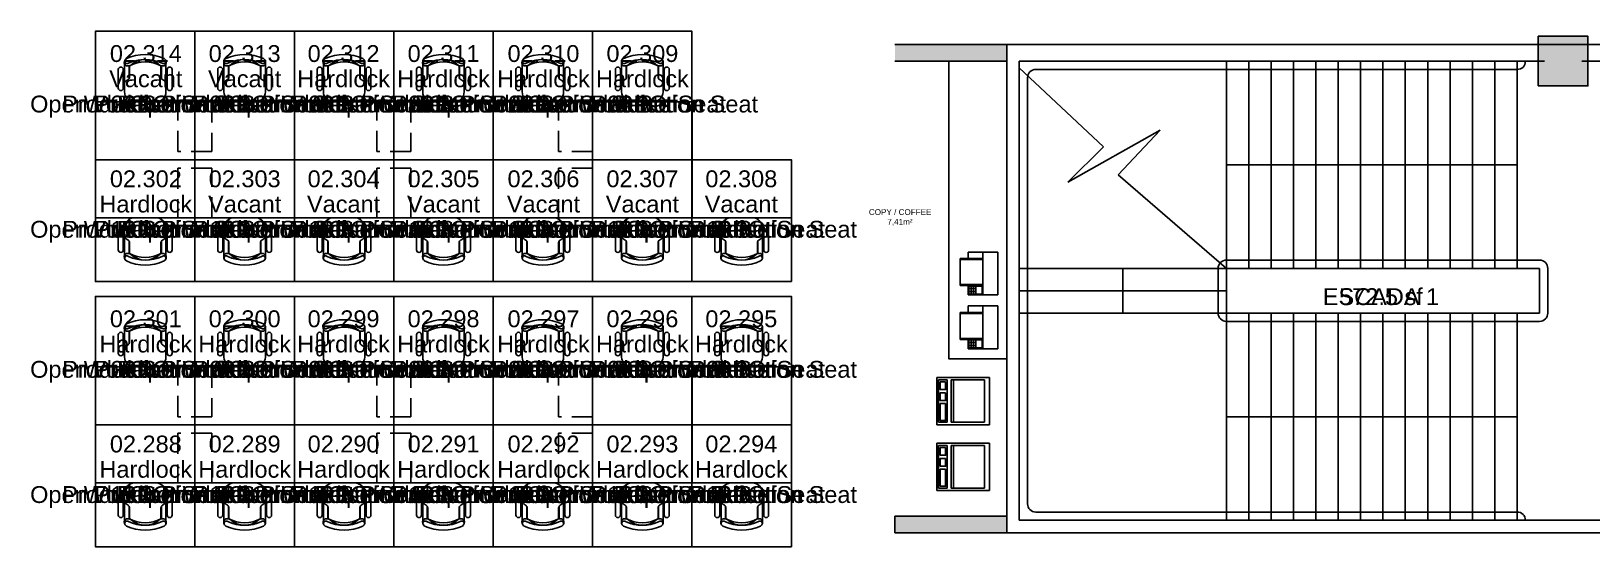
# Model space of a CAD drawing. Header units: metres. Extents: x 249.2 to 324.9, y -97.6 to -23.3.
# Drawn here: x 274.56 to 293.4, y -43.29 to -37.07 of the extents above; entities that cross this region are included whole.
import ezdxf
from ezdxf.enums import TextEntityAlignment as Align

# ---------------------------------------------------------------- set-up
doc = ezdxf.new("R2010")
doc.units = ezdxf.units.M
doc.linetypes.add('ACC BH AltaVila -2PAV$0$HIDDEN', pattern=[0.375, 0.25, -0.125])
doc.linetypes.add('ACC BH AltaVila -2PAV$0$HIDDEN2', pattern=[0.1875, 0.125, -0.0625])
for name, color, linetype in [('ACC BH AltaVila -2PAV$0$252', 7, 'Continuous'), ('ACC BH AltaVila -2PAV$0$CONS2', 7, 'Continuous'), ('ACC BH AltaVila -2PAV$0$DGS', 7, 'Continuous'), ('ACC BH AltaVila -2PAV$0$INF', 7, 'Continuous'), ('ACC BH AltaVila -2PAV$0$MAR', 7, 'Continuous'), ('ACC BH AltaVila -2PAV$0$P02', 7, 'Continuous'), ('ACC BH AltaVila -2PAV$0$P04', 7, 'Continuous'), ('ACC BH AltaVila -2PAV$0$PLR', 7, 'Continuous'), ('ACC BH AltaVila -2PAV$0$TXT_AMBIENTES', 7, 'ACC BH AltaVila -2PAV$0$HIDDEN2'), ('EC1 Area Names', 220, 'Continuous'), ('EC1 Area Polygons', 30, 'Continuous'), ('EC1 Area Square Footages', 7, 'Continuous'), ('EC1 Space Function Descs', 7, 'Continuous'), ('EC1 Space Names', 7, 'Continuous'), ('EC1 Space Numbers', 140, 'Continuous'), ('EC1 Space Polygons', 6, 'Continuous'), ('EC1 Space Square Footages', 7, 'Continuous'), ('EC1 Space Status Descs', 7, 'Continuous'), ('EC1 Space Type Descs', 7, 'Continuous'), ('EC1 Tenant Names', 7, 'Continuous'), ('EC1 UDA Design Capacity', 7, 'Continuous'), ('EC1 UDA Is Secured', 7, 'Continuous'), ('EC1 Zone Polygons', 4, 'Continuous')]:
    doc.layers.add(name, color=color, linetype=linetype)
doc.styles.add('ACC BH AltaVila -2PAV$0$STYLE1', font='arial.ttf')
doc.styles.add('EC1 LABELS', font='arial.ttf', dxfattribs={"height": 0.2})

# ---------------------------------------------------------------- blocks, each defined once
blk = doc.blocks.new('ACC BH AltaVila -2PAV$0$CAD10')
for p, q in [((-32.5, -40.5), (-32.5, -18.2)), ((-26.5, -40.5), (-26.5, -18.2)), ((-25, -11.2), (-25, -35.1)), ((-22.7, -13.8), (-19, -13.8)), ((-19.5, -13.8), (-19.5, -28.8)), ((-19, -13.8), (-19, -26.9)), ((19, -13.8), (22.7, -13.8)), ((19, -26.9), (19, -13.8)), ((19.5, -13.8), (19.5, -28.8)), ((25, -11.2), (25, -35.1)), ((26.5, -40.5), (26.5, -18.2)), ((32.5, -40.5), (32.5, -18.2)), ((-25, -35.1), (-25, -45)), ((-20.8, -30.2), (-23.2, -31.8)), ((23.2, -31.8), (20.8, -30.2)), ((25, -45), (25, -35.1)), ((-13, -57), (13, -57))]:
    blk.add_line(p, q)
for centre, radius, start, end in [((-29.5, -18.2), 3, 0, 180), ((-19.7, -9.6), 5.59, 123.8625, 206.9558), ((-19.7, -9.6), 5.59, 197.4075, 206.9558), ((-22.1, -8.2), 2.82, 158.9328, 309.9139), ((-20.8, -9.7), 4.48, 211.9392, 245.6213), ((-22.5, -12.8), 1, 242.2765, 270), ((0, -55.1), 55.1, 65.57, 114.43), ((0, -55.1), 49.1, 65.57, 114.43), ((-19.3, -12.8), 1, 270, 298.086), ((0, -48.9), 39.9, 61.5569, 118.4431), ((-20.8, -9.7), 4.48, 294.3787, 309.8839), ((0, -32.1), 26.1, 46.4961, 133.5039), ((20.8, -9.7), 4.48, 230.1161, 245.6213), ((19.3, -12.8), 1, 241.914, 270), ((22.1, -8.2), 2.82, 230.0861, 21.0672), ((22.5, -12.8), 1, 270, 297.7235), ((20.8, -9.7), 4.48, 294.3787, 328.0608), ((19.7, -9.6), 5.59, 333.0442, 56.1375), ((29.5, -18.2), 3, 0, 180), ((-21, -35.1), 4, 123.6901, 180), ((-23, -26.9), 4, 303.6901, 0), ((23, -26.9), 4, 180, 236.3099), ((21, -35.1), 4, 0, 56.3099), ((-29.5, -40.5), 3, 180, 0), ((-13, -45), 12, 180, 270), ((13, -45), 12, 270, 0), ((29.5, -40.5), 3, 180, 0)]:
    blk.add_arc(centre, radius, start, end)
blk = doc.blocks.new('ACC BH AltaVila -2PAV$0$XR1')
at = {"layer": 'ACC BH AltaVila -2PAV$0$INF'}
for p, q in [((27, 10), (87, 10)), ((27, -5), (27, 10)), ((30, 3.5), (84, 3.5)), ((30, 3.5), (30, -38.7)), ((84, 3.5), (84, -38.7)), ((87, 10), (87, -5)), ((27, -5), (27, -42)), ((87, -5), (87, -42)), ((84, -35.7), (30, -35.7)), ((84, -38.7), (30, -38.7)), ((27, -57), (27, -42)), ((87, -57), (27, -57)), ((30, -44), (84, -44)), ((30, -44), (30, -54.7)), ((84, -54.7), (30, -54.7)), ((84, -44), (84, -54.7)), ((87, -42), (87, -57))]:
    blk.add_line(p, q, dxfattribs=at)
for points in [[(32.6, -45.9), (32.6, -52.5), (42.4, -52.5), (42.4, -45.9)], [(46.4, -45.9), (46.4, -52.5), (56.3, -52.5), (56.3, -45.9)], [(60.2, -45.9), (60.2, -52.5), (81.7, -52.5), (81.7, -45.9)]]:
    blk.add_lwpolyline(points, close=True, dxfattribs=at)
blk = doc.blocks.new('ACC BH AltaVila -2PAV$0$EQ18')
at = {"layer": 'ACC BH AltaVila -2PAV$0$INF'}
for p, q in [((369.8, -374.9), (346.8, -374.9)), ((346.8, -401.9), (346.8, -374.9)), ((369.8, -375.9), (346.8, -375.9)), ((384.8, -368.3), (354.8, -368.3)), ((354.8, -374.9), (354.8, -368.3)), ((369.8, -411.3), (369.8, -368.3)), ((384.8, -411.3), (384.8, -368.3)), ((369.8, -400.9), (346.8, -400.9)), ((369.8, -401.9), (346.8, -401.9)), ((354.8, -411.3), (354.8, -401.9)), ((355.5, -402.5), (362.6, -402.5)), ((355.5, -404.9), (362.6, -404.9)), ((355.5, -408), (362.6, -408)), ((357.9, -410.5), (357.9, -402.5)), ((360.2, -410.5), (360.2, -402.5)), ((362.6, -410.5), (362.6, -402.5)), ((384.8, -411.3), (354.8, -411.3))]:
    blk.add_line(p, q, dxfattribs=at)
blk.add_lwpolyline([(355.5, -410.5), (355.5, -402.5), (369.1, -402.5), (369.1, -410.5)], close=True, dxfattribs=at)
blk = doc.blocks.new('ACC BH AltaVila -2PAV$0$dajkdajkf')
at = {"layer": 'ACC BH AltaVila -2PAV$0$PLR'}
h = blk.add_hatch(color=256, dxfattribs=at)
h.dxf.hatch_style = 1
h.paths.add_polyline_path([(79892.9, -86655.6), (79952.9, -86655.6), (79952.9, -86595.6), (79892.9, -86595.6)])
blk.add_lwpolyline([(79892.9, -86655.6), (79952.9, -86655.6), (79952.9, -86595.6), (79892.9, -86595.6)], close=True, dxfattribs=at)

msp = doc.modelspace()

# ---------------------------------------------------------------- linework, layer by layer
at = {"layer": 'ACC BH AltaVila -2PAV$0$252'}
for points in [[(275.339, -37.92), (275.339, -38.62), (276.539, -38.62), (276.539, -37.92)], [(276.539, -37.92), (276.539, -38.62), (277.739, -38.62), (277.739, -37.92)], [(278.939, -37.92), (278.939, -38.62), (277.739, -38.62), (277.739, -37.92)], [(278.939, -37.92), (278.939, -38.62), (280.139, -38.62), (280.139, -37.92)], [(280.139, -37.92), (280.139, -38.62), (281.339, -38.62), (281.339, -37.92)], [(281.339, -37.92), (281.339, -38.62), (282.539, -38.62), (282.539, -37.92)], [(275.339, -39.32), (275.339, -38.62), (276.539, -38.62), (276.539, -39.32)], [(276.539, -39.32), (276.539, -38.62), (277.739, -38.62), (277.739, -39.32)], [(278.939, -39.32), (278.939, -38.62), (277.739, -38.62), (277.739, -39.32)], [(278.939, -39.32), (278.939, -38.62), (280.139, -38.62), (280.139, -39.32)], [(280.139, -39.32), (280.139, -38.62), (281.339, -38.62), (281.339, -39.32)], [(281.339, -39.32), (281.339, -38.62), (282.539, -38.62), (282.539, -39.32)], [(282.539, -39.32), (282.539, -38.62), (283.739, -38.62), (283.739, -39.32)], [(275.339, -41.12), (275.339, -41.82), (276.539, -41.82), (276.539, -41.12)], [(276.539, -41.12), (276.539, -41.82), (277.739, -41.82), (277.739, -41.12)], [(278.939, -41.12), (278.939, -41.82), (277.739, -41.82), (277.739, -41.12)], [(278.939, -41.12), (278.939, -41.82), (280.139, -41.82), (280.139, -41.12)], [(280.139, -41.12), (280.139, -41.82), (281.339, -41.82), (281.339, -41.12)], [(281.339, -41.12), (281.339, -41.82), (282.539, -41.82), (282.539, -41.12)], [(282.539, -41.12), (282.539, -41.82), (283.739, -41.82), (283.739, -41.12)], [(275.339, -42.52), (275.339, -41.82), (276.539, -41.82), (276.539, -42.52)], [(276.539, -42.52), (276.539, -41.82), (277.739, -41.82), (277.739, -42.52)], [(278.939, -42.52), (278.939, -41.82), (277.739, -41.82), (277.739, -42.52)], [(278.939, -42.52), (278.939, -41.82), (280.139, -41.82), (280.139, -42.52)], [(280.139, -42.52), (280.139, -41.82), (281.339, -41.82), (281.339, -42.52)], [(281.339, -42.52), (281.339, -41.82), (282.539, -41.82), (282.539, -42.52)], [(282.539, -42.52), (282.539, -41.82), (283.739, -41.82), (283.739, -42.52)]]:
    msp.add_lwpolyline(points, close=True, dxfattribs=at)
at = {"layer": 'ACC BH AltaVila -2PAV$0$252', "linetype": 'ACC BH AltaVila -2PAV$0$HIDDEN'}
for points in [[(276.334, -37.92), (276.744, -37.92), (276.744, -38.52), (276.334, -38.52)], [(278.734, -37.92), (279.144, -37.92), (279.144, -38.52), (278.734, -38.52)], [(280.929, -37.92), (281.339, -37.92), (281.339, -38.52), (280.929, -38.52)], [(276.334, -39.32), (276.744, -39.32), (276.744, -38.72), (276.334, -38.72)], [(278.734, -39.32), (279.144, -39.32), (279.144, -38.72), (278.734, -38.72)], [(280.929, -39.32), (281.339, -39.32), (281.339, -38.72), (280.929, -38.72)], [(276.334, -41.12), (276.744, -41.12), (276.744, -41.72), (276.334, -41.72)], [(278.734, -41.12), (279.144, -41.12), (279.144, -41.72), (278.734, -41.72)], [(280.929, -41.12), (281.339, -41.12), (281.339, -41.72), (280.929, -41.72)], [(276.334, -42.52), (276.744, -42.52), (276.744, -41.92), (276.334, -41.92)], [(278.734, -42.52), (279.144, -42.52), (279.144, -41.92), (278.734, -41.92)], [(280.929, -42.52), (281.339, -42.52), (281.339, -41.92), (280.929, -41.92)]]:
    msp.add_lwpolyline(points, close=True, dxfattribs=at)
at = {"layer": 'ACC BH AltaVila -2PAV$0$CONS2'}
for points in [[(284.989, -37.23), (284.989, -37.43), (286.339, -37.23), (286.339, -37.43)], [(284.989, -42.92), (284.989, -43.12), (286.339, -42.92), (286.339, -43.12)]]:
    msp.add_solid(points, dxfattribs=at)
at = {"layer": 'ACC BH AltaVila -2PAV$0$DGS'}
for p, q in [((284.989, -37.23), (286.339, -37.23)), ((284.989, -37.43), (286.339, -37.43)), ((286.339, -42.92), (284.989, -42.92)), ((284.989, -43.12), (284.989, -42.92)), ((286.339, -43.12), (284.989, -43.12))]:
    msp.add_line(p, q, dxfattribs=at)
at = {"layer": 'ACC BH AltaVila -2PAV$0$MAR'}
msp.add_lwpolyline([(286.339, -37.43), (285.639, -37.43), (285.639, -41.023), (286.339, -41.023)], close=True, dxfattribs=at)
at = {"layer": 'ACC BH AltaVila -2PAV$0$P02', "linetype": 'Continuous'}
for p, q in [((286.339, -37.23), (292.829, -37.23)), ((293.279, -37.23), (301.194, -37.23)), ((286.489, -37.43), (292.829, -37.43)), ((286.844, -37.43), (292.829, -37.43)), ((288.989, -37.43), (288.989, -39.93)), ((289.259, -37.43), (289.259, -39.93)), ((289.529, -37.43), (289.529, -39.93)), ((289.799, -37.43), (289.799, -39.93)), ((290.069, -37.43), (290.069, -39.93)), ((290.339, -37.43), (290.339, -39.93)), ((290.609, -37.43), (290.609, -39.93)), ((290.879, -39.93), (290.879, -37.43)), ((291.149, -39.93), (291.149, -37.43)), ((291.419, -39.93), (291.419, -37.431)), ((291.689, -38.838), (291.689, -37.43)), ((291.959, -38.389), (291.959, -37.43)), ((292.229, -39.93), (292.229, -37.43)), ((292.499, -39.93), (292.499, -37.43)), ((293.278, -37.43), (295.169, -37.43)), ((293.279, -37.43), (295.169, -37.43)), ((291.959, -39.93), (291.959, -38.389)), ((291.689, -39.93), (291.689, -38.838)), ((286.339, -43.12), (292.829, -43.12)), ((286.489, -42.97), (292.829, -42.97)), ((286.489, -42.97), (292.829, -42.97)), ((292.829, -42.97), (295.169, -42.97)), ((292.829, -43.12), (295.844, -43.12))]:
    msp.add_line(p, q, dxfattribs=at)
at = {"layer": 'ACC BH AltaVila -2PAV$0$P02'}
for p, q in [((286.339, -43.12), (286.339, -37.23)), ((286.669, -37.23), (292.829, -37.23)), ((293.179, -37.23), (302.804, -37.23)), ((293.279, -37.23), (302.804, -37.23)), ((286.489, -42.97), (286.489, -37.43)), ((286.869, -37.43), (292.829, -37.43)), ((293.278, -37.43), (295.169, -37.43)), ((286.489, -37.51), (287.504, -38.463)), ((287.076, -38.889), (288.188, -38.261)), ((288.188, -38.261), (287.681, -38.803)), ((287.504, -38.463), (287.076, -38.889)), ((287.681, -38.803), (288.989, -39.93)), ((286.489, -39.93), (288.989, -39.93)), ((288.989, -39.93), (292.769, -39.93)), ((288.989, -42.97), (288.989, -39.93)), ((290.879, -39.93), (292.769, -39.93)), ((290.879, -39.93), (290.879, -39.93)), ((292.769, -39.93), (292.769, -39.93)), ((292.769, -39.93), (292.769, -40.47)), ((286.489, -40.2), (288.989, -40.2)), ((286.489, -40.47), (292.769, -40.47)), ((289.259, -42.97), (289.259, -40.47)), ((289.529, -42.97), (289.529, -40.47)), ((289.799, -42.97), (289.799, -40.47)), ((290.069, -42.97), (290.069, -40.47)), ((290.339, -42.97), (290.339, -40.47)), ((290.609, -42.97), (290.609, -40.47)), ((290.879, -42.97), (290.879, -40.47)), ((291.149, -42.97), (291.149, -40.47)), ((291.419, -42.97), (291.419, -40.47)), ((291.689, -42.97), (291.689, -40.47)), ((291.959, -42.97), (291.959, -40.47)), ((292.229, -42.97), (292.229, -40.47)), ((292.499, -42.97), (292.499, -40.47)), ((287.709, -43.12), (286.669, -43.12)), ((295.768, -43.12), (287.809, -43.12))]:
    msp.add_line(p, q, dxfattribs=at)
msp.add_arc((292.499, -37.43), 0.1, 270, 0, dxfattribs=at)
at = {"layer": 'ACC BH AltaVila -2PAV$0$P04'}
for p, q in [((286.589, -42.77), (286.589, -37.63)), ((286.689, -37.53), (292.499, -37.53)), ((288.989, -38.68), (292.499, -38.68)), ((287.739, -39.93), (287.739, -40.47)), ((288.889, -40.47), (288.889, -39.93)), ((288.989, -39.83), (292.769, -39.83)), ((292.869, -39.93), (292.869, -40.47)), ((288.989, -40.57), (292.769, -40.57)), ((292.499, -41.72), (288.989, -41.72)), ((292.599, -42.97), (292.599, -42.97))]:
    msp.add_line(p, q, dxfattribs=at)
at = {"layer": 'ACC BH AltaVila -2PAV$0$P04', "linetype": 'Continuous'}
msp.add_line((286.689, -42.87), (292.499, -42.87), dxfattribs=at)
at = {"layer": 'ACC BH AltaVila -2PAV$0$P04'}
for centre, start, end in [((286.689, -37.63), 90, 180), ((288.989, -39.93), 90, 180), ((292.769, -39.93), 0, 90), ((288.989, -40.47), 180, 270), ((292.769, -40.47), 270, 0), ((286.689, -42.77), 180, 270), ((292.499, -42.97), 0, 90)]:
    msp.add_arc(centre, 0.1, start, end, dxfattribs=at)
at = {"layer": 'EC1 Area Polygons'}
msp.add_lwpolyline([(286.339, -37.229), (295.369, -37.229), (295.369, -43.12), (286.339, -43.12), (286.339, -37.229)], close=True, dxfattribs=at)
at = {"layer": 'EC1 Space Polygons'}
for points in [[(276.539, -38.62), (275.338, -38.62), (275.338, -37.069), (276.539, -37.069), (276.539, -38.62)], [(277.739, -38.62), (276.539, -38.62), (276.539, -37.069), (277.739, -37.069), (277.739, -38.62)], [(278.939, -38.62), (277.739, -38.62), (277.739, -37.069), (278.939, -37.069), (278.939, -38.62)], [(280.139, -38.62), (278.939, -38.62), (278.939, -37.069), (280.139, -37.069), (280.139, -38.62)], [(281.338, -38.62), (280.139, -38.62), (280.139, -37.069), (281.338, -37.069), (281.338, -38.62)], [(282.538, -38.62), (281.338, -38.62), (281.338, -37.069), (282.538, -37.069), (282.538, -38.62)], [(276.539, -40.089), (275.338, -40.089), (275.338, -38.62), (276.539, -38.62), (276.539, -40.089)], [(277.739, -40.089), (276.539, -40.089), (276.539, -38.62), (277.739, -38.62), (277.739, -40.089)], [(278.939, -40.089), (277.739, -40.089), (277.739, -38.62), (278.939, -38.62), (278.939, -40.089)], [(280.139, -40.089), (278.939, -40.089), (278.939, -38.62), (280.139, -38.62), (280.139, -40.089)], [(281.338, -40.089), (280.139, -40.089), (280.139, -38.62), (281.338, -38.62), (281.338, -40.089)], [(282.538, -40.089), (281.338, -40.089), (281.338, -38.62), (282.538, -38.62), (282.538, -40.089)], [(283.739, -40.089), (282.538, -40.089), (282.538, -38.62), (283.739, -38.62), (283.739, -40.089)], [(276.539, -41.82), (275.338, -41.82), (275.338, -40.269), (276.539, -40.269), (276.539, -41.82)], [(277.739, -41.82), (276.539, -41.82), (276.539, -40.269), (277.739, -40.269), (277.739, -41.82)], [(278.939, -41.82), (277.739, -41.82), (277.739, -40.269), (278.939, -40.269), (278.939, -41.82)], [(280.139, -41.82), (278.939, -41.82), (278.939, -40.269), (280.139, -40.269), (280.139, -41.82)], [(281.338, -41.82), (280.139, -41.82), (280.139, -40.269), (281.338, -40.269), (281.338, -41.82)], [(282.538, -41.82), (281.338, -41.82), (281.338, -40.269), (282.538, -40.269), (282.538, -41.82)], [(283.739, -41.82), (282.538, -41.82), (282.538, -40.269), (283.739, -40.269), (283.739, -41.82)], [(276.539, -43.29), (275.338, -43.29), (275.338, -41.82), (276.539, -41.82), (276.539, -43.29)], [(277.739, -43.29), (276.539, -43.29), (276.539, -41.82), (277.739, -41.82), (277.739, -43.29)], [(278.939, -43.29), (277.739, -43.29), (277.739, -41.82), (278.939, -41.82), (278.939, -43.29)], [(280.139, -43.29), (278.939, -43.29), (278.939, -41.82), (280.139, -41.82), (280.139, -43.29)], [(281.338, -43.29), (280.139, -43.29), (280.139, -41.82), (281.338, -41.82), (281.338, -43.29)], [(282.538, -43.29), (281.338, -43.29), (281.338, -41.82), (282.538, -41.82), (282.538, -43.29)], [(283.739, -43.29), (282.538, -43.29), (282.538, -41.82), (283.739, -41.82), (283.739, -43.29)]]:
    msp.add_lwpolyline(points, close=True, dxfattribs=at)
at = {"layer": 'EC1 Zone Polygons'}
msp.add_lwpolyline([(302.843, -43.12), (286.339, -43.12), (286.339, -37.229), (300.844, -37.229)], dxfattribs=at)

# ---------------------------------------------------------------- block references
at = {"layer": 'ACC BH AltaVila -2PAV$0$252', "extrusion": (0, 0, -1), "xscale": 0.01, "yscale": 0.01, "zscale": -0.01}
for p in [(-275.939, -37.35), (-277.139, -37.35), (-279.539, -37.35), (-280.739, -37.35), (-281.939, -37.35), (-275.939, -40.55), (-277.139, -40.55), (-279.539, -40.55), (-280.739, -40.55), (-281.939, -40.55), (-283.139, -40.55)]:
    msp.add_blockref('ACC BH AltaVila -2PAV$0$CAD10', p, dxfattribs=at)
at = {"layer": 'ACC BH AltaVila -2PAV$0$252', "xscale": 0.01, "yscale": 0.01, "zscale": 0.01}
for p in [(278.339, -37.35), (278.339, -40.55)]:
    msp.add_blockref('ACC BH AltaVila -2PAV$0$CAD10', p, dxfattribs=at)
at = {"layer": 'ACC BH AltaVila -2PAV$0$252'}
for name, p, xscale, yscale, zscale, rotation in [('ACC BH AltaVila -2PAV$0$CAD10', (275.939, -39.89), 0.01, 0.01, 0.01, 180), ('ACC BH AltaVila -2PAV$0$CAD10', (277.139, -39.89), 0.01, 0.01, 0.01, 180), ('ACC BH AltaVila -2PAV$0$CAD10', (279.539, -39.89), 0.01, 0.01, 0.01, 180), ('ACC BH AltaVila -2PAV$0$CAD10', (280.739, -39.89), 0.01, 0.01, 0.01, 180), ('ACC BH AltaVila -2PAV$0$CAD10', (281.939, -39.89), 0.01, 0.01, 0.01, 180), ('ACC BH AltaVila -2PAV$0$CAD10', (283.139, -39.89), 0.01, 0.01, 0.01, 180), ('ACC BH AltaVila -2PAV$0$XR1', (286.035, -40.99), 0.009500000000000454, 0.009500000000000454, 0.009500000000000454, 270), ('ACC BH AltaVila -2PAV$0$XR1', (286.035, -41.783), 0.009500000000000454, 0.009500000000000454, 0.009500000000000454, 270), ('ACC BH AltaVila -2PAV$0$CAD10', (275.939, -43.09), 0.01, 0.01, 0.01, 180), ('ACC BH AltaVila -2PAV$0$CAD10', (277.139, -43.09), 0.01, 0.01, 0.01, 180), ('ACC BH AltaVila -2PAV$0$CAD10', (279.539, -43.09), 0.01, 0.01, 0.01, 180), ('ACC BH AltaVila -2PAV$0$CAD10', (280.739, -43.09), 0.01, 0.01, 0.01, 180), ('ACC BH AltaVila -2PAV$0$CAD10', (281.939, -43.09), 0.01, 0.01, 0.01, 180), ('ACC BH AltaVila -2PAV$0$CAD10', (283.139, -43.09), 0.01, 0.01, 0.01, 180)]:
    msp.add_blockref(name, p, dxfattribs=dict(at, xscale=xscale, yscale=yscale, zscale=zscale, rotation=rotation))
at = {"layer": 'ACC BH AltaVila -2PAV$0$252', "extrusion": (0, 0, -1), "xscale": 0.01, "yscale": 0.01, "zscale": -0.01, "rotation": 180}
for p in [(-278.339, -39.89), (-278.339, -43.09)]:
    msp.add_blockref('ACC BH AltaVila -2PAV$0$CAD10', p, dxfattribs=at)
at = {"layer": 'ACC BH AltaVila -2PAV$0$252', "linetype": 'Continuous', "xscale": 0.012, "yscale": 0.012, "zscale": 0.012}
for p in [(281.613, -35.314), (281.613, -35.964)]:
    msp.add_blockref('ACC BH AltaVila -2PAV$0$EQ18', p, dxfattribs=at)
at = {"layer": 'ACC BH AltaVila -2PAV$0$PLR', "xscale": 0.01, "yscale": 0.01, "zscale": 0.01}
msp.add_blockref('ACC BH AltaVila -2PAV$0$dajkdajkf', (-506.176, 828.827), dxfattribs=at)

# ---------------------------------------------------------------- texts
at = {"layer": 'ACC BH AltaVila -2PAV$0$TXT_AMBIENTES', "style": 'ACC BH AltaVila -2PAV$0$STYLE1'}
for s, p in [('COPY / COFFEE', (284.674, -39.286)), ('7,41m²', (284.897, -39.403))]:
    msp.add_text(s, height=0.07, rotation=0, dxfattribs=at).set_placement(p)
at = {"layer": 'EC1 Area Names', "style": 'EC1 LABELS'}
msp.add_text('ESCADA 1', height=0.2032, dxfattribs=at).set_placement((290.855, -40.373), align=Align.CENTER)
at = {"layer": 'EC1 Area Square Footages', "style": 'EC1 LABELS'}
msp.add_text('572.5 sf', height=0.2032, dxfattribs=at).set_placement((290.855, -40.373), align=Align.CENTER)
at = {"layer": 'EC1 Space Function Descs', "style": 'EC1 LABELS'}
for p in [(275.946, -38.049), (277.139, -38.049), (278.333, -38.049), (279.54, -38.049), (280.746, -38.049), (281.94, -38.049), (275.946, -39.56), (277.139, -39.56), (278.333, -39.56), (279.54, -39.56), (280.746, -39.56), (281.94, -39.56), (283.134, -39.56), (275.946, -41.25), (277.139, -41.25), (278.333, -41.25), (279.54, -41.25), (280.746, -41.25), (281.94, -41.25), (283.134, -41.25), (275.946, -42.761), (277.139, -42.761), (278.333, -42.761), (279.54, -42.761), (280.746, -42.761), (281.94, -42.761), (283.134, -42.761)]:
    msp.add_text('Production Seat', height=0.2032, dxfattribs=at).set_placement(p, align=Align.CENTER)
at = {"layer": 'EC1 Space Names', "style": 'EC1 LABELS'}
for p in [(275.946, -38.049), (277.139, -38.049), (278.333, -38.049), (279.54, -38.049), (280.746, -38.049), (281.94, -38.049), (275.946, -39.56), (277.139, -39.56), (278.333, -39.56), (279.54, -39.56), (280.746, -39.56), (281.94, -39.56), (283.134, -39.56), (275.946, -41.25), (277.139, -41.25), (278.333, -41.25), (279.54, -41.25), (280.746, -41.25), (281.94, -41.25), (283.134, -41.25), (275.946, -42.761), (277.139, -42.761), (278.333, -42.761), (279.54, -42.761), (280.746, -42.761), (281.94, -42.761), (283.134, -42.761)]:
    msp.add_text('Workstation', height=0.2032, dxfattribs=at).set_placement(p, align=Align.CENTER)
at = {"layer": 'EC1 Space Numbers', "style": 'EC1 LABELS'}
for s, p in [('02.314', (275.946, -37.44)), ('02.313', (277.139, -37.44)), ('02.312', (278.333, -37.44)), ('02.311', (279.54, -37.44)), ('02.310', (280.746, -37.44)), ('02.309', (281.94, -37.44)), ('02.302', (275.946, -38.951)), ('02.303', (277.139, -38.951)), ('02.304', (278.333, -38.951)), ('02.305', (279.54, -38.951)), ('02.306', (280.746, -38.951)), ('02.307', (281.94, -38.951)), ('02.308', (283.134, -38.951)), ('02.301', (275.946, -40.64)), ('02.300', (277.139, -40.64)), ('02.299', (278.333, -40.64)), ('02.298', (279.54, -40.64)), ('02.297', (280.746, -40.64)), ('02.296', (281.94, -40.64)), ('02.295', (283.134, -40.64)), ('02.288', (275.946, -42.151)), ('02.289', (277.139, -42.151)), ('02.290', (278.333, -42.151)), ('02.291', (279.54, -42.151)), ('02.292', (280.746, -42.151)), ('02.293', (281.94, -42.151)), ('02.294', (283.134, -42.151))]:
    msp.add_text(s, height=0.2032, dxfattribs=at).set_placement(p, align=Align.CENTER)
at = {"layer": 'EC1 Space Square Footages', "style": 'EC1 LABELS'}
for s, p in [('20.0 sf', (275.946, -38.049)), ('20.0 sf', (277.139, -38.049)), ('20.0 sf', (278.333, -38.049)), ('20.0 sf', (279.54, -38.049)), ('20.0 sf', (280.746, -38.049)), ('20.0 sf', (281.94, -38.049)), ('19.0 sf', (275.946, -39.56)), ('19.0 sf', (277.139, -39.56)), ('19.0 sf', (278.333, -39.56)), ('19.0 sf', (279.54, -39.56)), ('19.0 sf', (280.746, -39.56)), ('19.0 sf', (281.94, -39.56)), ('19.0 sf', (283.134, -39.56)), ('20.0 sf', (275.946, -41.25)), ('20.0 sf', (277.139, -41.25)), ('20.0 sf', (278.333, -41.25)), ('20.0 sf', (279.54, -41.25)), ('20.0 sf', (280.746, -41.25)), ('20.0 sf', (281.94, -41.25)), ('20.0 sf', (283.134, -41.25)), ('19.0 sf', (275.946, -42.761)), ('19.0 sf', (277.139, -42.761)), ('19.0 sf', (278.333, -42.761)), ('19.0 sf', (279.54, -42.761)), ('19.0 sf', (280.746, -42.761)), ('19.0 sf', (281.94, -42.761)), ('19.0 sf', (283.134, -42.761))]:
    msp.add_text(s, height=0.2032, dxfattribs=at).set_placement(p, align=Align.CENTER)
at = {"layer": 'EC1 Space Status Descs', "style": 'EC1 LABELS'}
for s, p in [('Vacant', (275.946, -37.744)), ('Vacant', (277.139, -37.744)), ('Hardlock', (278.333, -37.744)), ('Hardlock', (279.54, -37.744)), ('Hardlock', (280.746, -37.744)), ('Hardlock', (281.94, -37.744)), ('Hardlock', (275.946, -39.256)), ('Vacant', (277.139, -39.256)), ('Vacant', (278.333, -39.256)), ('Vacant', (279.54, -39.256)), ('Vacant', (280.746, -39.256)), ('Vacant', (281.94, -39.256)), ('Vacant', (283.134, -39.256)), ('Hardlock', (275.946, -40.945)), ('Hardlock', (277.139, -40.945)), ('Hardlock', (278.333, -40.945)), ('Hardlock', (279.54, -40.945)), ('Hardlock', (280.746, -40.945)), ('Hardlock', (281.94, -40.945)), ('Hardlock', (283.134, -40.945)), ('Hardlock', (275.946, -42.456)), ('Hardlock', (277.139, -42.456)), ('Hardlock', (278.333, -42.456)), ('Hardlock', (279.54, -42.456)), ('Hardlock', (280.746, -42.456)), ('Hardlock', (281.94, -42.456)), ('Hardlock', (283.134, -42.456))]:
    msp.add_text(s, height=0.2032, dxfattribs=at).set_placement(p, align=Align.CENTER)
at = {"layer": 'EC1 Space Type Descs', "style": 'EC1 LABELS'}
for p in [(275.946, -38.049), (277.139, -38.049), (278.333, -38.049), (279.54, -38.049), (280.746, -38.049), (281.94, -38.049), (275.946, -39.56), (277.139, -39.56), (278.333, -39.56), (279.54, -39.56), (280.746, -39.56), (281.94, -39.56), (283.134, -39.56), (275.946, -41.25), (277.139, -41.25), (278.333, -41.25), (279.54, -41.25), (280.746, -41.25), (281.94, -41.25), (283.134, -41.25), (275.946, -42.761), (277.139, -42.761), (278.333, -42.761), (279.54, -42.761), (280.746, -42.761), (281.94, -42.761), (283.134, -42.761)]:
    msp.add_text('Open Production Seat', height=0.2032, dxfattribs=at).set_placement(p, align=Align.CENTER)
at = {"layer": 'EC1 Tenant Names', "style": 'EC1 LABELS'}
for p in [(275.946, -38.049), (277.139, -38.049), (278.333, -38.049), (279.54, -38.049), (280.746, -38.049), (281.94, -38.049), (275.946, -39.56), (277.139, -39.56), (278.333, -39.56), (279.54, -39.56), (280.746, -39.56), (281.94, -39.56), (283.134, -39.56), (275.946, -41.25), (277.139, -41.25), (278.333, -41.25), (279.54, -41.25), (280.746, -41.25), (281.94, -41.25), (283.134, -41.25), (275.946, -42.761), (277.139, -42.761), (278.333, -42.761), (279.54, -42.761), (280.746, -42.761), (281.94, -42.761), (283.134, -42.761)]:
    msp.add_text('BPO', height=0.2032, dxfattribs=at).set_placement(p, align=Align.CENTER)
at = {"layer": 'EC1 UDA Design Capacity', "style": 'EC1 LABELS'}
for p in [(275.946, -38.049), (277.139, -38.049), (278.333, -38.049), (279.54, -38.049), (280.746, -38.049), (281.94, -38.049), (275.946, -39.56), (277.139, -39.56), (278.333, -39.56), (279.54, -39.56), (280.746, -39.56), (281.94, -39.56), (283.134, -39.56), (275.946, -41.25), (277.139, -41.25), (278.333, -41.25), (279.54, -41.25), (280.746, -41.25), (281.94, -41.25), (283.134, -41.25), (275.946, -42.761), (277.139, -42.761), (278.333, -42.761), (279.54, -42.761), (280.746, -42.761), (281.94, -42.761), (283.134, -42.761)]:
    msp.add_text('1', height=0.203, dxfattribs=at).set_placement(p, align=Align.CENTER)
at = {"layer": 'EC1 UDA Is Secured', "style": 'EC1 LABELS'}
for p in [(275.946, -38.049), (277.139, -38.049), (278.333, -38.049), (279.54, -38.049), (280.746, -38.049), (281.94, -38.049), (275.946, -39.56), (277.139, -39.56), (278.333, -39.56), (279.54, -39.56), (280.746, -39.56), (281.94, -39.56), (283.134, -39.56), (275.946, -41.25), (277.139, -41.25), (278.333, -41.25), (279.54, -41.25), (280.746, -41.25), (281.94, -41.25), (283.134, -41.25), (275.946, -42.761), (277.139, -42.761), (278.333, -42.761), (279.54, -42.761), (280.746, -42.761), (281.94, -42.761), (283.134, -42.761)]:
    msp.add_text('False', height=0.2032, dxfattribs=at).set_placement(p, align=Align.CENTER)

doc.saveas('drawing.dxf')
